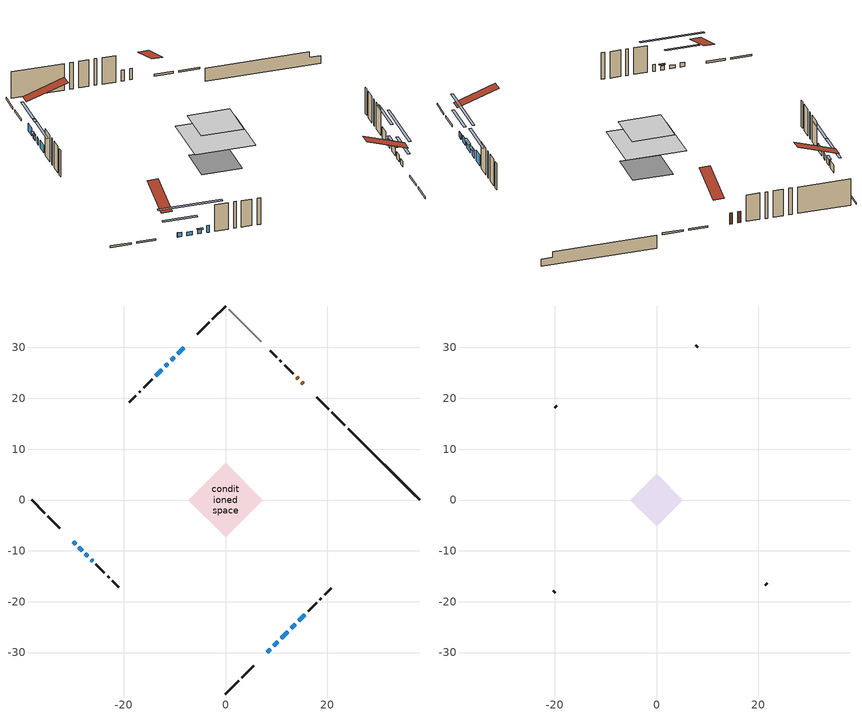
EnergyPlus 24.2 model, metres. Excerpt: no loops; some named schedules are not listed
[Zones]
conditioned space
 floor adiabatic (AdiabaticFloorConstruction): -7.31,0 0,7.31 7.31,0 0,-7.31 z2.74
 floor foundation (Slab1 construction): -4.91,0 0,4.91 4.91,0 0,-4.91 z-2.11
 wall outside (RimJoist1 construction): 0,-38.15 2.56,-35.59 / -38.15,0 -35.59,-2.56 / 0,38.15 -2.56,35.59 / 23.49,14.67 20.93,17.23 z0.3:0.6
 wall outside (RimJoist2 construction): 3.22,-34.94 5.53,-32.62 / -34.94,-3.22 -32.62,-5.53 / -3.22,34.94 -5.53,32.62 / 20.27,17.88 17.96,20.2 z0.3:0.6
 wall outside (AdiabaticWallConstruction 1): 15.32,22.84 15.01,23.15 / 14.35,23.8 13.96,24.19 z0.3:2.33
 wall outside (AdiabaticWallConstruction): -8.17,29.98 -9.43,28.73 / 10.98,-27.18 12.23,-25.92 / -12.5,25.65 -13.76,24.4 z0.3:1.7; 8.17,-29.98 8.8,-29.35 z0.3:1.29; -29.98,-8.17 -29.5,-8.66 z0.3:1.09; 9.46,-28.7 10.32,-27.83 / -11.37,26.78 -11.84,26.31 / -26.43,-11.72 -26.14,-12.01 z0.3:1.52; -28.84,-9.31 -28.19,-9.96 z0.3:0.91; -10.08,28.07 -10.71,27.44 z0.3:1.27; 12.89,-25.26 13.71,-24.44 z0.3:1.67; -27.54,-10.61 -27.09,-11.06 z0.3:1.06; 14.37,-23.78 15.59,-22.56 z0.3:2.31
 wall outside (Wall1 construction): 16.25,-21.9 17.91,-20.25 / -25.49,-12.67 -23.83,-14.32 / -14.41,23.74 -16.07,22.08 / 13.31,24.85 11.65,26.5 z0.3:5.18
 wall outside (Wall2 construction): 18.56,-19.59 18.85,-19.31 / -23.18,-14.98 -22.89,-15.26 / -16.73,21.43 -17.01,21.14 / 10.99,27.16 10.71,27.44 z0.3:5.18
 wall outside (Wall3 construction): 19.5,-18.65 20.75,-17.4 / -22.23,-15.92 -20.99,-17.17 / -17.67,20.49 -18.91,19.24 / 10.05,28.1 8.81,29.35 z0.3:5.18
 wall foundation (FoundationWall1 construction): 24.14,14.01,-2.11 24.14,14.01,0.3 36.75,1.4,0.3 36.75,1.4,-0.73 38.15,0,-0.73 38.15,0,-2.11
 wall adiabatic (Wall5 construction): 7.07,31.08 0.66,37.5 z0.3:5.18
 window (WindowConstruction): -8.17,29.98 -9.43,28.73 z0.3:1.7
 window (WindowConstruction 7): 8.17,-29.98 8.8,-29.35 z0.3:1.29
 window (WindowConstruction 8): -29.98,-8.17 -29.5,-8.65 z0.3:1.09
 window (WindowConstruction 11): 9.46,-28.7 10.32,-27.83 z0.3:1.52
 window (WindowConstruction 12): -28.84,-9.31 -28.19,-9.96 z0.3:0.91
 window (WindowConstruction 1): -10.08,28.07 -10.71,27.44 z0.3:1.27
 window (WindowConstruction 2): 10.98,-27.18 12.23,-25.92 z0.3:1.7
 window (WindowConstruction 3): 12.89,-25.26 13.71,-24.44 z0.3:1.67
 window (WindowConstruction 4): -27.54,-10.62 -27.09,-11.06 z0.3:1.06
 window (WindowConstruction 9): -11.37,26.78 -11.84,26.31 z0.3:1.52
 window (WindowConstruction 10): -26.43,-11.72 -26.14,-12.01 z0.3:1.52
 window (WindowConstruction 5): 14.37,-23.78 15.59,-22.56 z0.3:2.31
 window (WindowConstruction 6): -12.5,25.65 -13.76,24.4 z0.3:1.7
 door (Door): 15.32,22.84 15.01,23.15 z0.3:2.33
 door (Door 1): 14.35,23.8 13.96,24.19 z0.3:2.33
 ceiling adiabatic (AdiabaticFloorConstruction): 0,-7.31 7.31,0 0,7.31 -7.31,0 z2.74
attic - vented
 floor to conditioned space (Floor1 construction Reversed): -5.17,0 0,5.17 5.17,0 0,-5.17 z5.18
 wall outside (Wall4 construction): 21.41,-16.75 21.83,-16.32 / -20.33,-17.82 -19.91,-18.24 / -19.57,18.58 -19.99,18.16 / 8.15,30 7.73,30.43 z0.3:5.18
 roof outside (Roof1 construction): 7.51,-30.64,5.18 2.48,-25.6,7.55 1.15,-26.93,7.55 6.19,-31.97,5.18; -30.64,-7.51,5.18 -25.6,-2.48,7.55 -26.93,-1.15,7.55 -31.97,-6.19,5.18; -7.51,30.64,5.18 -2.48,25.6,7.55 -1.15,26.93,7.55 -6.19,31.97,5.18; 15.97,22.18,5.18 10.94,17.14,7.55 12.26,15.81,7.55 17.3,20.85,5.18
shading: -11.29,26.86 -6.3,31.85 -6.59,32.14 -11.58,27.15 z4.34; 10.67,-27.49 6.3,-31.85 6.59,-32.14 10.96,-27.78 z3.93; -27.63,-10.52 -31.85,-6.3 -32.14,-6.59 -27.92,-10.81 z3.73; 13.89,-24.26 5.89,-32.27 6.18,-32.56 14.18,-24.55 z6.57; -24.62,-13.53 -32.41,-5.74 -32.7,-6.03 -24.91,-13.82 z5.96; -10.86,27.3 -9.94,28.21 -10.23,28.5 -11.15,27.59 z1.47; 12.37,-25.78 10.83,-27.32 11.12,-27.61 12.67,-26.07 z1.9; 13.86,-24.3 12.75,-25.41 13.04,-25.7 14.15,-24.59 z1.87; -26.95,-11.21 -27.68,-10.47 -27.97,-10.76 -27.24,-11.5 z1.26; 17.46,-20.69 12.5,-25.65 12.8,-25.94 17.75,-20.98 z4.95; -15.62,22.53 -10.63,27.52 -10.92,27.81 -15.91,22.82 z4.34
[Building]
Building 1: Terrain=Suburbs
[Site:Location]
Quebec Intl AP_QC: Latitude {deg}=46.8; Longitude {deg}=-71.38; Time Zone {hr}=-5; Elevation {m}=74; Keep Site Location Information=Yes
[Site:GroundTemperature:Shallow]
0.0108218, -2.24938, -2.43038, -1.3578, 2.94801, 7.23376, 10.9493, 13.303, 13.5029, 11.5886, 7.96783, 3.81355
[Site:WaterMainsTemperature]
Calculation Method=Schedule; Temperature Schedule=mains temperature schedule
[Material] Roughness=Rough; Thermal Absorptance=0.9
Name | Thickness {m} | Conductivity {W/m-K} | Density {kg/m3} | Specific Heat {J/kg-K} | Solar Absorptance | Visible Absorptance
asphalt or fiberglass shingles | 0.00635 | 0.162714 | 1121.4 | 1465.45 | 0.4 | 0.4
ceiling loosefill ins | 0.169333 | 0.0480833 | 16.02 | 1046.75 | 0.7 | 0.7
ceiling stud and cavity | 0.1397 | 0.0842221 | 65.682 | 1177.47 | 0.7 | 0.7
concrete 4.0 in. | 0.1016 | 1.803125 | 2242.8 | 837.4 | 0.7 | 0.7
concrete 8.0 in. | 0.2032 | 1.803125 | 2242.8 | 837.4 | 0.7 | 0.7
door material | 0.04445 | 0.053851 | 512.64 | 1214.23 | 0.7 | 0.7
exterior vertical ins | 0.0324891 | 0.029427 | 32.04 | 1214.23 | 0.7 | 0.7
floor covering | 0.0127 | 0.0433444 | 54.468 | 1339.84 | 0.6 | 0.6
floor rigid ins; wall rigid ins 2 | 0.512978 | 0.029427 | 32.04 | 1214.23 | 0.7 | 0.7
floor stud and cavity | 0.1397 | 1.75129 | 37.0049 | 1207.88 | 0.7 | 0.7
furniture material conditioned space 1 | 0.1524 | 0.115458 | 640.8 | 1214.23 | 0.6 | 0.6
gypsum board | 0.0127 | 0.160291 | 801 | 837.4 | 0.6 | 0.6
gypsum board 1 | 0.0127 | 0.160291 | 801 | 837.4 | 0.7 | 0.7
osb sheathing 0.5 in. | 0.0127 | 0.115458 | 512.64 | 1214.23 | 0.7 | 0.7
osb sheathing 0.75 in. | 0.01905 | 0.115458 | 512.64 | 1214.23 | 0.7 | 0.7
osb sheathing 2.0 in. | 0.0508 | 0.115458 | 512.64 | 1214.23 | 0.7 | 0.7
rim joist rigid ins; wall rigid ins | 0.051816 | 0.029427 | 32.04 | 1214.23 | 0.7 | 0.7
rim joist stud and cavity | 0.0508 | 0.0406579 | 125.044 | 1163.47 | 0.6 | 0.6
rim joist stud and cavity 1 | 0.0508 | 0.0415359 | 125.044 | 1163.47 | 0.6 | 0.6
wall rigid ins 1 | 0.051816 | 0.029427 | 32.04 | 1214.23 | 0.4 | 0.4
wall stud and cavity | 0.1397 | 0.179501 | 139.0536 | 1170.24 | 0.7 | 0.7
wall stud and cavity 1 | 0.1397 | 0.201882 | 139.0536 | 1170.24 | 0.7 | 0.7
wall stud and cavity 2 | 0.1397 | 0.183656 | 139.0536 | 1170.24 | 0.7 | 0.7
wall stud and cavity 3 | 0.0889 | 6.1454 | 50.32683 | 1063.81 | 0.6 | 0.6
wall stud and cavity 4 | 0.1397 | 0.148423 | 139.0536 | 1170.24 | 0.7 | 0.7
wall stud and cavity 5 | 0.0889 | 0.380278 | 52.3479 | 1209.89 | 0.7 | 0.7
wall stud and cavity 6 | 0.0889 | 0.391764 | 83.0341 | 1211.67 | 0.7 | 0.7
wood siding | 0.0254 | 0.102417 | 544.68 | 1172.36 | 0.4 | 0.4
wood siding 1 | 0.00254 | 0.102417 | 544.68 | 1172.36 | 0.4 | 0.4
wood siding 2; wood siding 3; wood siding 4 | 0.0254 | 0.102417 | 544.68 | 1172.36 | 0.7 | 0.7
[WindowMaterial:SimpleGlazingSystem]
Name | U-Factor {W/m2-K} | Solar Heat Gain Coefficient
WindowMaterial | 2.91168 | 0.64
WindowMaterial 1 | 2.96562 | 0.56
WindowMaterial 10 | 3.0383 | 0.46
WindowMaterial 2 | 2.93155 | 0.61
WindowMaterial 3 | 3.00026 | 0.49
WindowMaterial 4 | 2.98038 | 0.59
WindowMaterial 5 | 2.963916 | 0.56
WindowMaterial 6 | 2.99401 | 0.51
WindowMaterial 7 | 2.98038 | 0.61
WindowMaterial 8 | 3.04398 | 0.45
WindowMaterial 9 | 2.98606 | 0.56
[Construction]
AdiabaticFloorConstruction: floor stud and cavity, floor rigid ins, osb sheathing 0.75 in., floor covering
AdiabaticWallConstruction: wood siding 3, wall rigid ins 2, wall stud and cavity 5, gypsum board
AdiabaticWallConstruction 1: wood siding 4, wall rigid ins 2, wall stud and cavity 5, gypsum board
Door; Door 1: door material
Floor1 construction Reversed: gypsum board, ceiling stud and cavity, ceiling loosefill ins
FoundationWall1 construction: concrete 8.0 in., gypsum board 1
furniture construction conditioned space 1: furniture material conditioned space 1
PartitionWallConstruction: gypsum board, wall stud and cavity 6, gypsum board
RimJoist1 construction: wood siding 2, rim joist rigid ins, osb sheathing 2.0 in., rim joist stud and cavity
RimJoist2 construction: wood siding 2, rim joist rigid ins, osb sheathing 2.0 in., rim joist stud and cavity 1
Roof1 construction: asphalt or fiberglass shingles
Slab1 construction: concrete 4.0 in.
Wall1 construction: wood siding, wall rigid ins, osb sheathing 0.5 in., wall stud and cavity, gypsum board
Wall2 construction: wood siding, wall rigid ins, osb sheathing 0.5 in., wall stud and cavity 1, gypsum board
Wall3 construction: wood siding, wall rigid ins, osb sheathing 0.5 in., wall stud and cavity 2, gypsum board
Wall4 construction: wood siding 1, wall stud and cavity 3
Wall5 construction: wall rigid ins 1, osb sheathing 0.5 in., wall stud and cavity 4, gypsum board
WindowConstruction; WindowConstruction 2; WindowConstruction 6: WindowMaterial
WindowConstruction 1: WindowMaterial 1
WindowConstruction 10: WindowMaterial 8
WindowConstruction 11: WindowMaterial 9
WindowConstruction 12: WindowMaterial 10
WindowConstruction 3: WindowMaterial 2
WindowConstruction 4: WindowMaterial 3
WindowConstruction 5: WindowMaterial 4
WindowConstruction 7: WindowMaterial 5
WindowConstruction 8: WindowMaterial 6
WindowConstruction 9: WindowMaterial 7
[Zone] Multiplier=1; Part of Total Floor Area=Yes
Name | Volume {m3}
attic - vented | 20.6301
conditioned space | 397.8
[Space]
Name | Zone | Volume {m3}
attic - vented 1 | attic - vented | 20.6301
conditioned space 1 | conditioned space | 397.8
[ZoneInfiltration:EffectiveLeakageArea]
infil attic - vented 1: Zone or Space=attic - vented 1; Schedule=Always On Discrete; Effective Air Leakage Area {cm2}=1975.75; Stack Coefficient=0.000504275; Wind Coefficient=1.51724e-05
[ZoneMixing]
whole house fan mix: Zone or Space=attic - vented; Schedule=Always On Continuous; Design Flow Rate Calculation Method=Flow/Zone; Design Flow Rate {m3/s}=0; Source Zone or Space=conditioned space
[SurfaceProperty:ExposedFoundationPerimeter]
Slab1: Exposed Perimeter Calculation Method=TotalExposedPerimeter; Total Exposed Perimeter {m}=19.812
[InternalMass] Zone or ZoneList=conditioned space; Space or SpaceList=conditioned space 1
Name | Construction | Surface Area {m2}
furniture mass conditioned space 1 | furniture construction conditioned space 1 | 62.1241
partition wall mass | PartitionWallConstruction | 155.31
[Lights]
interior lighting: Zone or ZoneList or Space or SpaceList=conditioned space 1; Schedule=interior lighting schedule; Design Level Calculation Method=LightingLevel; Lighting Level {W}=343.2; Return Air Fraction=0; Fraction Radiant=0.6; Fraction Visible=0.2; Fraction Replaceable=1
[People]
occupants: Zone or ZoneList or Space or SpaceList=conditioned space 1; Number of People Schedule=occupants schedule; Number of People Calculation Method=People; Number of People=3; Fraction Radiant=0.314171; Sensible Heat Fraction=0.56303; Activity Level Schedule=occupants activity schedule; Carbon Dioxide Generation Rate {m3/s-W}=0; Enable ASHRAE 55 Comfort Warnings=No; Mean Radiant Temperature Calculation Type=EnclosureAveraged
[ElectricEquipment] Zone or ZoneList or Space or SpaceList=conditioned space 1; Design Level Calculation Method=EquipmentLevel
Name | Schedule | Design Level {W} | Fraction Latent | Fraction Radiant | Fraction Lost
clothes dryer | clothes dryer schedule | 140.772 | 0.015 | 0.081 | 0.85
clothes washer | clothes washer schedule | 32.1985 | 0.03 | 0.162 | 0.7
cooking range | cooking range schedule | 208.969 | 0.08 | 0.432 | 0.2
dishwasher | dishwasher schedule | 66.8632 | 0.3 | 0.18 | 0.4
fridge | fridge schedule | 72.9452 | 0 | 0.6 | 0
mech vent bath fan 0 | mech vent bath fan 0 schedule | 50.2 | 0 | 0 | 1
mech vent house fan | mech vent house fan schedule | 19.9167 | 0 | 0 | 0.5
mech vent house fan cfis | mech vent house fan cfis schedule | 0 | 0 | 0 | 0
mech vent range fan 0 | mech vent range fan 0 schedule | 57 | 0 | 0 | 1
misc plug loads | misc plug loads schedule | 494.7 | 0.045 | 0.513 | 0.1
whole house fan | Always On Discrete | 0 | 0 | 0 | 1
[OtherEquipment] Zone or ZoneList or Space or SpaceList=conditioned space 1; Design Level Calculation Method=EquipmentLevel
Name | Fuel Type | Schedule | Design Level {W} | Fraction Latent | Fraction Radiant | Fraction Lost
clothes dryer 1 | Electricity | clothes dryer schedule | 0 | 0.015 | 0.081 | 0.85
cooking range 1 | Electricity | cooking range schedule | 0 | 0.08 | 0.432 | 0.2
general water use latent | None | general water use schedule | 59.3978 | 1 | 0 | 0
general water use sensible | None | general water use schedule | -58.539 | 0 | 0.6 | 0
mech vent house fan latent load | None | Always On Discrete | 0 | 1 | 0 | 0
mech vent house fan sensible load | None | Always On Discrete | 0 | 0 | 0 | 0
water heater energy adjustment1 | Electricity | Always On Discrete | 0.01 | 0 | 0 | 1
[ZoneInfiltration:DesignFlowRate] Zone or ZoneList or Space or SpaceList=conditioned space 1; Schedule=Always On Discrete; Design Flow Rate Calculation Method=Flow/Zone; Design Flow Rate {m3/s}=0
infil flow; natural vent flow; whole house fan flow
[Foundation:Kiva]
Foundation Kiva 1: Initial Indoor Air Temperature {C}=18; Wall Height Above Grade {m}=0.299984; Wall Depth Below Slab {m}=0.2032; Custom Block Material Name 1=exterior vertical ins; Custom Block Depth 1 {m}=2.40999; Custom Block X Position 1 {m}=0.2159; Custom Block Z Position 1 {m}=0
[Foundation:Kiva:Settings]
Soil Conductivity {W/m-K}=0.849921; Soil Density {kg/m3}=1842.3; Soil Specific Heat {J/kg-K}=418.7; Ground Solar Absorptivity=0.9; Ground Thermal Absorptivity=0.9; Ground Surface Roughness {m}=0.03; Far-Field Width {m}=40; Deep-Ground Boundary Condition=ZeroFlux; Deep-Ground Depth {m}=40; Minimum Cell Dimension {m}=0.2; Maximum Cell Growth Coefficient=3; Simulation Timestep=Timestep
[Exterior:Lights]
exterior lighting: Schedule=exterior lighting schedule; Design Level {W}=75.6
[Schedule:Constant]
Name | Hourly Value
Always On Continuous; mech vent house fan schedule; mech vent house fan cfis schedule; Always On Discrete | 1
occupants activity schedule | 117.228
fridge schedule | 0
[Schedule:Week:Daily]
interior lighting schedule Week Rule - Jan1-Jan27: interior lighting schedule day, interior lighting schedule day, interior lighting schedule day, interior lighting schedule day, interior lighting schedule day, interior lighting schedule day, interior lighting schedule day, interior lighting schedule default day, interior lighting schedule default day, interior lighting schedule default day, interior lighting schedule default day, interior lighting schedule default day
interior lighting schedule Week Rule - Jan28-Feb3: interior lighting schedule day, interior lighting schedule day, interior lighting schedule day, interior lighting schedule day, interior lighting schedule day 1, interior lighting schedule day 1, interior lighting schedule day 1, interior lighting schedule default day, interior lighting schedule default day, interior lighting schedule default day, interior lighting schedule default day, interior lighting schedule default day
interior lighting schedule Week Rule - Feb4-Feb24: interior lighting schedule day 1, interior lighting schedule day 1, interior lighting schedule day 1, interior lighting schedule day 1, interior lighting schedule day 1, interior lighting schedule day 1, interior lighting schedule day 1, interior lighting schedule default day, interior lighting schedule default day, interior lighting schedule default day, interior lighting schedule default day, interior lighting schedule default day
interior lighting schedule Week Rule - Feb25-Mar3: interior lighting schedule day 1, interior lighting schedule day 1, interior lighting schedule day 1, interior lighting schedule day 1, interior lighting schedule day 2, interior lighting schedule day 2, interior lighting schedule day 2, interior lighting schedule default day, interior lighting schedule default day, interior lighting schedule default day, interior lighting schedule default day, interior lighting schedule default day
interior lighting schedule Week Rule - Mar4-Mar31: interior lighting schedule day 2, interior lighting schedule day 2, interior lighting schedule day 2, interior lighting schedule day 2, interior lighting schedule day 2, interior lighting schedule day 2, interior lighting schedule day 2, interior lighting schedule default day, interior lighting schedule default day, interior lighting schedule default day, interior lighting schedule default day, interior lighting schedule default day
interior lighting schedule Week Rule - Apr1-Apr28: interior lighting schedule day 3, interior lighting schedule day 3, interior lighting schedule day 3, interior lighting schedule day 3, interior lighting schedule day 3, interior lighting schedule day 3, interior lighting schedule day 3, interior lighting schedule default day, interior lighting schedule default day, interior lighting schedule default day, interior lighting schedule default day, interior lighting schedule default day
interior lighting schedule Week Rule - Apr29-May5: interior lighting schedule day 3, interior lighting schedule day 3, interior lighting schedule day 4, interior lighting schedule day 4, interior lighting schedule day 4, interior lighting schedule day 4, interior lighting schedule day 4, interior lighting schedule default day, interior lighting schedule default day, interior lighting schedule default day, interior lighting schedule default day, interior lighting schedule default day
interior lighting schedule Week Rule - May6-May26: interior lighting schedule day 4, interior lighting schedule day 4, interior lighting schedule day 4, interior lighting schedule day 4, interior lighting schedule day 4, interior lighting schedule day 4, interior lighting schedule day 4, interior lighting schedule default day, interior lighting schedule default day, interior lighting schedule default day, interior lighting schedule default day, interior lighting schedule default day
interior lighting schedule Week Rule - May27-Jun2: interior lighting schedule day 4, interior lighting schedule day 4, interior lighting schedule day 4, interior lighting schedule day 4, interior lighting schedule day 4, interior lighting schedule day 5, interior lighting schedule day 5, interior lighting schedule default day, interior lighting schedule default day, interior lighting schedule default day, interior lighting schedule default day, interior lighting schedule default day
interior lighting schedule Week Rule - Jun3-Jun30: interior lighting schedule day 5, interior lighting schedule day 5, interior lighting schedule day 5, interior lighting schedule day 5, interior lighting schedule day 5, interior lighting schedule day 5, interior lighting schedule day 5, interior lighting schedule default day, interior lighting schedule default day, interior lighting schedule default day, interior lighting schedule default day, interior lighting schedule default day
interior lighting schedule Week Rule - Jul1-Jul28: interior lighting schedule day 6, interior lighting schedule day 6, interior lighting schedule day 6, interior lighting schedule day 6, interior lighting schedule day 6, interior lighting schedule day 6, interior lighting schedule day 6, interior lighting schedule default day, interior lighting schedule default day, interior lighting schedule default day, interior lighting schedule default day, interior lighting schedule default day
interior lighting schedule Week Rule - Jul29-Aug4: interior lighting schedule day 6, interior lighting schedule day 6, interior lighting schedule day 6, interior lighting schedule day 7, interior lighting schedule day 7, interior lighting schedule day 7, interior lighting schedule day 7, interior lighting schedule default day, interior lighting schedule default day, interior lighting schedule default day, interior lighting schedule default day, interior lighting schedule default day
interior lighting schedule Week Rule - Aug5-Aug25: interior lighting schedule day 7, interior lighting schedule day 7, interior lighting schedule day 7, interior lighting schedule day 7, interior lighting schedule day 7, interior lighting schedule day 7, interior lighting schedule day 7, interior lighting schedule default day, interior lighting schedule default day, interior lighting schedule default day, interior lighting schedule default day, interior lighting schedule default day
interior lighting schedule Week Rule - Aug26-Sep1: interior lighting schedule day 7, interior lighting schedule day 7, interior lighting schedule day 7, interior lighting schedule day 7, interior lighting schedule day 7, interior lighting schedule day 7, interior lighting schedule day 8, interior lighting schedule default day, interior lighting schedule default day, interior lighting schedule default day, interior lighting schedule default day, interior lighting schedule default day
interior lighting schedule Week Rule - Sep2-Sep29: interior lighting schedule day 8, interior lighting schedule day 8, interior lighting schedule day 8, interior lighting schedule day 8, interior lighting schedule day 8, interior lighting schedule day 8, interior lighting schedule day 8, interior lighting schedule default day, interior lighting schedule default day, interior lighting schedule default day, interior lighting schedule default day, interior lighting schedule default day
interior lighting schedule Week Rule - Sep30-Oct6: interior lighting schedule day 8, interior lighting schedule day 9, interior lighting schedule day 9, interior lighting schedule day 9, interior lighting schedule day 9, interior lighting schedule day 9, interior lighting schedule day 9, interior lighting schedule default day, interior lighting schedule default day, interior lighting schedule default day, interior lighting schedule default day, interior lighting schedule default day
interior lighting schedule Week Rule - Oct7-Oct27: interior lighting schedule day 9, interior lighting schedule day 9, interior lighting schedule day 9, interior lighting schedule day 9, interior lighting schedule day 9, interior lighting schedule day 9, interior lighting schedule day 9, interior lighting schedule default day, interior lighting schedule default day, interior lighting schedule default day, interior lighting schedule default day, interior lighting schedule default day
interior lighting schedule Week Rule - Oct28-Nov3: interior lighting schedule day 9, interior lighting schedule day 9, interior lighting schedule day 9, interior lighting schedule day 9, interior lighting schedule day 10, interior lighting schedule day 10, interior lighting schedule day 10, interior lighting schedule default day, interior lighting schedule default day, interior lighting schedule default day, interior lighting schedule default day, interior lighting schedule default day
interior lighting schedule Week Rule - Nov4-Nov24: interior lighting schedule day 10, interior lighting schedule day 10, interior lighting schedule day 10, interior lighting schedule day 10, interior lighting schedule day 10, interior lighting schedule day 10, interior lighting schedule day 10, interior lighting schedule default day, interior lighting schedule default day, interior lighting schedule default day, interior lighting schedule default day, interior lighting schedule default day
interior lighting schedule Week Rule - Nov25-Dec1: interior lighting schedule day 10, interior lighting schedule day 10, interior lighting schedule day 10, interior lighting schedule day 10, interior lighting schedule day 10, interior lighting schedule day 10, interior lighting schedule day 11, interior lighting schedule default day, interior lighting schedule default day, interior lighting schedule default day, interior lighting schedule default day, interior lighting schedule default day
interior lighting schedule Week Rule - Dec2-Dec31: interior lighting schedule day 11, interior lighting schedule day 11, interior lighting schedule day 11, interior lighting schedule day 11, interior lighting schedule day 11, interior lighting schedule day 11, interior lighting schedule day 11, interior lighting schedule default day, interior lighting schedule default day, interior lighting schedule default day, interior lighting schedule default day, interior lighting schedule default day
occupants schedule Week Rule - Jan1-Dec31: occupants schedule day, occupants schedule day, occupants schedule day, occupants schedule day, occupants schedule day, occupants schedule day, occupants schedule day, occupants schedule default day, occupants schedule default day, occupants schedule default day, occupants schedule default day, occupants schedule default day
clothes dryer schedule Week Rule - Jan1-Dec31: clothes dryer schedule day, clothes dryer schedule day, clothes dryer schedule day, clothes dryer schedule day, clothes dryer schedule day, clothes dryer schedule day, clothes dryer schedule day, clothes dryer schedule default day, clothes dryer schedule default day, clothes dryer schedule default day, clothes dryer schedule default day, clothes dryer schedule default day
clothes washer schedule Week Rule - Jan1-Dec31: clothes washer schedule day, clothes washer schedule day, clothes washer schedule day, clothes washer schedule day, clothes washer schedule day, clothes washer schedule day, clothes washer schedule day, clothes washer schedule default day, clothes washer schedule default day, clothes washer schedule default day, clothes washer schedule default day, clothes washer schedule default day
cooking range schedule Week Rule - Jan1-Dec31: cooking range schedule day, cooking range schedule day, cooking range schedule day, cooking range schedule day, cooking range schedule day, cooking range schedule day, cooking range schedule day, cooking range schedule default day, cooking range schedule default day, cooking range schedule default day, cooking range schedule default day, cooking range schedule default day
dishwasher schedule Week Rule - Jan1-Dec31: dishwasher schedule day, dishwasher schedule day, dishwasher schedule day, dishwasher schedule day, dishwasher schedule day, dishwasher schedule day, dishwasher schedule day, dishwasher schedule default day, dishwasher schedule default day, dishwasher schedule default day, dishwasher schedule default day, dishwasher schedule default day
mech vent bath fan 0 schedule Week Rule - Jan1-Dec31: mech vent bath fan 0 schedule day, mech vent bath fan 0 schedule day, mech vent bath fan 0 schedule day, mech vent bath fan 0 schedule day, mech vent bath fan 0 schedule day, mech vent bath fan 0 schedule day, mech vent bath fan 0 schedule day, mech vent bath fan 0 schedule default day, mech vent bath fan 0 schedule default day, mech vent bath fan 0 schedule default day, mech vent bath fan 0 schedule default day, mech vent bath fan 0 schedule default day
mech vent range fan 0 schedule Week Rule - Jan1-Dec31: mech vent range fan 0 schedule day, mech vent range fan 0 schedule day, mech vent range fan 0 schedule day, mech vent range fan 0 schedule day, mech vent range fan 0 schedule day, mech vent range fan 0 schedule day, mech vent range fan 0 schedule day, mech vent range fan 0 schedule default day, mech vent range fan 0 schedule default day, mech vent range fan 0 schedule default day, mech vent range fan 0 schedule default day, mech vent range fan 0 schedule default day
misc plug loads schedule Week Rule - Jan1-Dec31: misc plug loads schedule day, misc plug loads schedule day, misc plug loads schedule day, misc plug loads schedule day, misc plug loads schedule day, misc plug loads schedule day, misc plug loads schedule day, misc plug loads schedule default day, misc plug loads schedule default day, misc plug loads schedule default day, misc plug loads schedule default day, misc plug loads schedule default day
general water use schedule Week Rule - Jan1-Dec31: general water use schedule day, general water use schedule day, general water use schedule day, general water use schedule day, general water use schedule day, general water use schedule day, general water use schedule day, general water use schedule default day, general water use schedule default day, general water use schedule default day, general water use schedule default day, general water use schedule default day
exterior lighting schedule Week Rule - Jan1-Jan27: exterior lighting schedule day, exterior lighting schedule day, exterior lighting schedule day, exterior lighting schedule day, exterior lighting schedule day, exterior lighting schedule day, exterior lighting schedule day, exterior lighting schedule default day, exterior lighting schedule default day, exterior lighting schedule default day, exterior lighting schedule default day, exterior lighting schedule default day
exterior lighting schedule Week Rule - Jan28-Feb3: exterior lighting schedule day, exterior lighting schedule day, exterior lighting schedule day, exterior lighting schedule day, exterior lighting schedule day 1, exterior lighting schedule day 1, exterior lighting schedule day 1, exterior lighting schedule default day, exterior lighting schedule default day, exterior lighting schedule default day, exterior lighting schedule default day, exterior lighting schedule default day
exterior lighting schedule Week Rule - Feb4-Feb24: exterior lighting schedule day 1, exterior lighting schedule day 1, exterior lighting schedule day 1, exterior lighting schedule day 1, exterior lighting schedule day 1, exterior lighting schedule day 1, exterior lighting schedule day 1, exterior lighting schedule default day, exterior lighting schedule default day, exterior lighting schedule default day, exterior lighting schedule default day, exterior lighting schedule default day
exterior lighting schedule Week Rule - Feb25-Mar3: exterior lighting schedule day 1, exterior lighting schedule day 1, exterior lighting schedule day 1, exterior lighting schedule day 1, exterior lighting schedule day 2, exterior lighting schedule day 2, exterior lighting schedule day 2, exterior lighting schedule default day, exterior lighting schedule default day, exterior lighting schedule default day, exterior lighting schedule default day, exterior lighting schedule default day
exterior lighting schedule Week Rule - Mar4-Mar31: exterior lighting schedule day 2, exterior lighting schedule day 2, exterior lighting schedule day 2, exterior lighting schedule day 2, exterior lighting schedule day 2, exterior lighting schedule day 2, exterior lighting schedule day 2, exterior lighting schedule default day, exterior lighting schedule default day, exterior lighting schedule default day, exterior lighting schedule default day, exterior lighting schedule default day
exterior lighting schedule Week Rule - Apr1-Apr28: exterior lighting schedule day 3, exterior lighting schedule day 3, exterior lighting schedule day 3, exterior lighting schedule day 3, exterior lighting schedule day 3, exterior lighting schedule day 3, exterior lighting schedule day 3, exterior lighting schedule default day, exterior lighting schedule default day, exterior lighting schedule default day, exterior lighting schedule default day, exterior lighting schedule default day
exterior lighting schedule Week Rule - Apr29-May5: exterior lighting schedule day 3, exterior lighting schedule day 3, exterior lighting schedule day 4, exterior lighting schedule day 4, exterior lighting schedule day 4, exterior lighting schedule day 4, exterior lighting schedule day 4, exterior lighting schedule default day, exterior lighting schedule default day, exterior lighting schedule default day, exterior lighting schedule default day, exterior lighting schedule default day
exterior lighting schedule Week Rule - May6-May26: exterior lighting schedule day 4, exterior lighting schedule day 4, exterior lighting schedule day 4, exterior lighting schedule day 4, exterior lighting schedule day 4, exterior lighting schedule day 4, exterior lighting schedule day 4, exterior lighting schedule default day, exterior lighting schedule default day, exterior lighting schedule default day, exterior lighting schedule default day, exterior lighting schedule default day
exterior lighting schedule Week Rule - May27-Jun2: exterior lighting schedule day 4, exterior lighting schedule day 4, exterior lighting schedule day 4, exterior lighting schedule day 4, exterior lighting schedule day 4, exterior lighting schedule day 5, exterior lighting schedule day 5, exterior lighting schedule default day, exterior lighting schedule default day, exterior lighting schedule default day, exterior lighting schedule default day, exterior lighting schedule default day
exterior lighting schedule Week Rule - Jun3-Jun30: exterior lighting schedule day 5, exterior lighting schedule day 5, exterior lighting schedule day 5, exterior lighting schedule day 5, exterior lighting schedule day 5, exterior lighting schedule day 5, exterior lighting schedule day 5, exterior lighting schedule default day, exterior lighting schedule default day, exterior lighting schedule default day, exterior lighting schedule default day, exterior lighting schedule default day
exterior lighting schedule Week Rule - Jul1-Jul28: exterior lighting schedule day 6, exterior lighting schedule day 6, exterior lighting schedule day 6, exterior lighting schedule day 6, exterior lighting schedule day 6, exterior lighting schedule day 6, exterior lighting schedule day 6, exterior lighting schedule default day, exterior lighting schedule default day, exterior lighting schedule default day, exterior lighting schedule default day, exterior lighting schedule default day
exterior lighting schedule Week Rule - Jul29-Aug4: exterior lighting schedule day 6, exterior lighting schedule day 6, exterior lighting schedule day 6, exterior lighting schedule day 7, exterior lighting schedule day 7, exterior lighting schedule day 7, exterior lighting schedule day 7, exterior lighting schedule default day, exterior lighting schedule default day, exterior lighting schedule default day, exterior lighting schedule default day, exterior lighting schedule default day
exterior lighting schedule Week Rule - Aug5-Aug25: exterior lighting schedule day 7, exterior lighting schedule day 7, exterior lighting schedule day 7, exterior lighting schedule day 7, exterior lighting schedule day 7, exterior lighting schedule day 7, exterior lighting schedule day 7, exterior lighting schedule default day, exterior lighting schedule default day, exterior lighting schedule default day, exterior lighting schedule default day, exterior lighting schedule default day
[Schedule:Year]
interior lighting schedule: interior lighting schedule Week Rule - Jan1-Jan27, 1, 1, 1, 27, interior lighting schedule Week Rule - Jan28-Feb3, 1, 28, 2, 3, interior lighting schedule Week Rule - Feb4-Feb24, 2, 4, 2, 24, interior lighting schedule Week Rule - Feb25-Mar3, 2, 25, 3, 3, interior lighting schedule Week Rule - Mar4-Mar31, 3, 4, 3, 31, interior lighting schedule Week Rule - Apr1-Apr28, 4, 1, 4, 28, interior lighting schedule Week Rule - Apr29-May5, 4, 29, 5, 5, interior lighting schedule Week Rule - May6-May26, 5, 6, 5, 26, interior lighting schedule Week Rule - May27-Jun2, 5, 27, 6, 2, interior lighting schedule Week Rule - Jun3-Jun30, 6, 3, 6, 30, interior lighting schedule Week Rule - Jul1-Jul28, 7, 1, 7, 28, interior lighting schedule Week Rule - Jul29-Aug4, 7, 29, 8, 4, interior lighting schedule Week Rule - Aug5-Aug25, 8, 5, 8, 25, interior lighting schedule Week Rule - Aug26-Sep1, 8, 26, 9, 1, interior lighting schedule Week Rule - Sep2-Sep29, 9, 2, 9, 29, interior lighting schedule Week Rule - Sep30-Oct6, 9, 30, 10, 6, interior lighting schedule Week Rule - Oct7-Oct27, 10, 7, 10, 27, interior lighting schedule Week Rule - Oct28-Nov3, 10, 28, 11, 3, interior lighting schedule Week Rule - Nov4-Nov24, 11, 4, 11, 24, interior lighting schedule Week Rule - Nov25-Dec1, 11, 25, 12, 1, interior lighting schedule Week Rule - Dec2-Dec31, 12, 2, 12, 31
occupants schedule: occupants schedule Week Rule - Jan1-Dec31, 1, 1, 12, 31
clothes dryer schedule: clothes dryer schedule Week Rule - Jan1-Dec31, 1, 1, 12, 31
clothes washer schedule: clothes washer schedule Week Rule - Jan1-Dec31, 1, 1, 12, 31
cooking range schedule: cooking range schedule Week Rule - Jan1-Dec31, 1, 1, 12, 31
dishwasher schedule: dishwasher schedule Week Rule - Jan1-Dec31, 1, 1, 12, 31
mech vent bath fan 0 schedule: mech vent bath fan 0 schedule Week Rule - Jan1-Dec31, 1, 1, 12, 31
mech vent range fan 0 schedule: mech vent range fan 0 schedule Week Rule - Jan1-Dec31, 1, 1, 12, 31
misc plug loads schedule: misc plug loads schedule Week Rule - Jan1-Dec31, 1, 1, 12, 31
general water use schedule: general water use schedule Week Rule - Jan1-Dec31, 1, 1, 12, 31
exterior lighting schedule: exterior lighting schedule Week Rule - Jan1-Jan27, 1, 1, 1, 27, exterior lighting schedule Week Rule - Jan28-Feb3, 1, 28, 2, 3, exterior lighting schedule Week Rule - Feb4-Feb24, 2, 4, 2, 24, exterior lighting schedule Week Rule - Feb25-Mar3, 2, 25, 3, 3, exterior lighting schedule Week Rule - Mar4-Mar31, 3, 4, 3, 31, exterior lighting schedule Week Rule - Apr1-Apr28, 4, 1, 4, 28, exterior lighting schedule Week Rule - Apr29-May5, 4, 29, 5, 5, exterior lighting schedule Week Rule - May6-May26, 5, 6, 5, 26, exterior lighting schedule Week Rule - May27-Jun2, 5, 27, 6, 2, exterior lighting schedule Week Rule - Jun3-Jun30, 6, 3, 6, 30, exterior lighting schedule Week Rule - Jul1-Jul28, 7, 1, 7, 28, exterior lighting schedule Week Rule - Jul29-Aug4, 7, 29, 8, 4, exterior lighting schedule Week Rule - Aug5-Aug25, 8, 5, 8, 25, exterior lighting schedule Week Rule - Aug26-Sep1, 8, 26, 9, 1, exterior lighting schedule Week Rule - Sep2-Sep29, 9, 2, 9, 29, exterior lighting schedule Week Rule - Sep30-Oct6, 9, 30, 10, 6, exterior lighting schedule Week Rule - Oct7-Oct27, 10, 7, 10, 27, exterior lighting schedule Week Rule - Oct28-Nov3, 10, 28, 11, 3, exterior lighting schedule Week Rule - Nov4-Nov24, 11, 4, 11, 24, exterior lighting schedule Week Rule - Nov25-Dec1, 11, 25, 12, 1, exterior lighting schedule Week Rule - Dec2-Dec31, 12, 2, 12, 31
[Schedule:Compact]
mains temperature schedule: Through: 01/01, For: AllDays, Until: 24:00, 5.175, Through: 01/02, For: AllDays, Until: 24:00, 5.10167, Through: 01/03, For: AllDays, Until: 24:00, 5.02889, Through: 01/04, For: AllDays, Until: 24:00, 4.95778, Through: 01/05, For: AllDays, Until: 24:00, 4.88778, Through: 01/06, For: AllDays, Until: 24:00, 4.81833, Through: 01/07, For: AllDays, Until: 24:00, 4.75056, Through: 01/08, For: AllDays, Until: 24:00, 4.68389, Through: 01/09, For: AllDays, Until: 24:00, 4.61833, Through: 01/10, For: AllDays, Until: 24:00, 4.55389, Through: 01/11, For: AllDays, Until: 24:00, 4.49056, Through: 01/12, For: AllDays, Until: 24:00, 4.42889, Through: 01/13, For: AllDays, Until: 24:00, 4.36778, Through: 01/14, For: AllDays, Until: 24:00, 4.30889, Through: 01/15, For: AllDays, Until: 24:00, 4.25056, Through: 01/16, For: AllDays, Until: 24:00, 4.19389, Through: 01/17, For: AllDays, Until: 24:00, 4.13833, Through: 01/18, For: AllDays, Until: 24:00, 4.08444, Through: 01/19, For: AllDays, Until: 24:00, 4.03167, Through: 01/20, For: AllDays, Until: 24:00, 3.98056, Through: 01/21, For: AllDays, Until: 24:00, 3.93056, Through: 01/22, For: AllDays, Until: 24:00, 3.88222, Through: 01/23, For: AllDays, Until: 24:00, 3.835, Through: 01/24, For: AllDays, Until: 24:00, 3.78944, Through: 01/25, For: AllDays, Until: 24:00, 3.74556, Through: 01/26, For: AllDays, Until: 24:00, 3.70278, Through: 01/27, For: AllDays, Until: 24:00, 3.66167, Through: 01/28, For: AllDays, Until: 24:00, 3.62167, Through: 01/29, For: AllDays, Until: 24:00, 3.58389, Through: 01/30, For: AllDays, Until: 24:00, 3.54722, Through: 01/31, For: AllDays, Until: 24:00, 3.51167, Through: 02/01, For: AllDays, Until: 24:00, 3.47833, Through: 02/02, For: AllDays, Until: 24:00, 3.44611, Through: 02/03, For: AllDays, Until: 24:00, 3.41556, Through: 02/04, For: AllDays, Until: 24:00, 3.38667, Through: 02/05, For: AllDays, Until: 24:00, 3.35944, Through: 02/06, For: AllDays, Until: 24:00, 3.33389, Through: 02/07, For: AllDays, Until: 24:00, 3.30944, Through: 02/08, For: AllDays, Until: 24:00, 3.28667, Through: 02/09, For: AllDays, Until: 24:00, 3.26611, Through: 02/10, For: AllDays, Until: 24:00, 3.24667, Through: 02/11, For: AllDays, Until: 24:00, 3.22889, Through: 02/12, For: AllDays, Until: 24:00, 3.21278, Through: 02/13, For: AllDays, Until: 24:00, 3.19833, Through: 02/14, For: AllDays, Until: 24:00, 3.18556, Through: 02/15, For: AllDays, Until: 24:00, 3.17389, Through: 02/16, For: AllDays, Until: 24:00, 3.16444, Through: 02/17, For: AllDays, Until: 24:00, 3.15667, Through: 02/18, For: AllDays, Until: 24:00, 3.15056, Through: 02/19, For: AllDays, Until: 24:00, 3.14556, Through: 02/20, For: AllDays, Until: 24:00, 3.14278, Through: 02/21, For: AllDays, Until: 24:00, 3.14111, Through: 02/22, For: AllDays, Until: 24:00, 3.14167, Through: 02/23, For: AllDays, Until: 24:00, 3.14333, Through: 02/24, For: AllDays, Until: 24:00, 3.14722, Through: 02/25, For: AllDays, Until: 24:00, 3.15222, Through: 02/26, For: AllDays, Until: 24:00, 3.15944, Through: 02/27, For: AllDays, Until: 24:00, 3.16778, Through: 02/28, For: AllDays, Until: 24:00, 3.17778, Through: 03/01, For: AllDays, Until: 24:00, 3.18944, Through: 03/02, For: AllDays, Until: 24:00, 3.20333, Through: 03/03, For: AllDays, Until: 24:00, 3.21833, Through: 03/04, For: AllDays, Until: 24:00, 3.235, Through: 03/05, For: AllDays, Until: 24:00, 3.25333, Through: 03/06, For: AllDays, Until: 24:00, 3.27333, Through: 03/07, For: AllDays, Until: 24:00, 3.29444, Through: 03/08, For: AllDays, Until: 24:00, 3.31778, Through: 03/09, For: AllDays, Until: 24:00, 3.34222, Through: 03/10, For: AllDays, Until: 24:00, 3.36889, Through: 03/11, For: AllDays, Until: 24:00, 3.39667, Through: 03/12, For: AllDays, Until: 24:00, 3.42611, Through: 03/13, For: AllDays, Until: 24:00, 3.45722, Through: 03/14, For: AllDays, Until: 24:00, 3.49, Through: 03/15, For: AllDays, Until: 24:00, 3.52389, Through: 03/16, For: AllDays, Until: 24:00, 3.55944, Through: 03/17, For: AllDays, Until: 24:00, 3.59667, Through: 03/18, For: AllDays, Until: 24:00, 3.63556, Through: 03/19, For: AllDays, Until: 24:00, 3.67556, Through: 03/20, For: AllDays, Until: 24:00, 3.71722, Through: 03/21, For: AllDays, Until: 24:00, 3.76056, Through: 03/22, For: AllDays, Until: 24:00, 3.80556, Through: 03/23, For: AllDays, Until: 24:00, 3.85111, Through: 03/24, For: AllDays, Until: 24:00, 3.89889, Through: 03/25, For: AllDays, Until: 24:00, 3.94778, Through: 03/26, For: AllDays, Until: 24:00, 3.99833, Through: 03/27, For: AllDays, Until: 24:00, 4.05, Through: 03/28, For: AllDays, Until: 24:00, 4.10333, Through: 03/29, For: AllDays, Until: 24:00, 4.15778, Through: 03/30, For: AllDays, Until: 24:00, 4.21333, Through: 03/31, For: AllDays, Until: 24:00, 4.27056, Through: 04/01, For: AllDays, Until: 24:00, 4.32944, Through: 04/02, For: AllDays, Until: 24:00, 4.38889, Through: 04/03, For: AllDays, Until: 24:00, 4.45, Through: 04/04, For: AllDays, Until: 24:00, 4.51222, Through: 04/05, For: AllDays, Until: 24:00, 4.57611, Through: 04/06, For: AllDays, Until: 24:00, 4.64056, Through: 04/07, For: AllDays, Until: 24:00, 4.70667, Through: 04/08, For: AllDays, Until: 24:00, 4.77389, Through: 04/09, For: AllDays, Until: 24:00, 4.84222, Through: 04/10, For: AllDays, Until: 24:00, 4.91167, Through: 04/11, For: AllDays, Until: 24:00, 4.98278, Through: 04/12, For: AllDays, Until: 24:00, 5.05444, Through: 04/13, For: AllDays, Until: 24:00, 5.12722, Through: 04/14, For: AllDays, Until: 24:00, 5.20111, Through: 04/15, For: AllDays, Until: 24:00, 5.27611, Through: 04/16, For: AllDays, Until: 24:00, 5.35167, Through: 04/17, For: AllDays, Until: 24:00, 5.42889, Through: 04/18, For: AllDays, Until: 24:00, 5.50667, Through: 04/19, For: AllDays, Until: 24:00, 5.58556, Through: 04/20, For: AllDays, Until: 24:00, 5.665, Through: 04/21, For: AllDays, Until: 24:00, 5.74611, Through: 04/22, For: AllDays, Until: 24:00, 5.82722, Through: 04/23, For: AllDays, Until: 24:00, 5.91, Through: 04/24, For: AllDays, Until: 24:00, 5.99278, Through: 04/25, For: AllDays, Until: 24:00, 6.07722, Through: 04/26, For: AllDays, Until: 24:00, 6.16167, Through: 04/27, For: AllDays, Until: 24:00, 6.24722, Through: 04/28, For: AllDays, Until: 24:00, 6.33389, Through: 04/29, For: AllDays, Until: 24:00, 6.42056, Through: 04/30, For: AllDays, Until: 24:00, 6.50833, Through: 05/01, For: AllDays, Until: 24:00, 6.59667, Through: 05/02, For: AllDays, Until: 24:00, 6.68556, Through: 05/03, For: AllDays, Until: 24:00, 6.775, Through: 05/04, For: AllDays, Until: 24:00, 6.86556, Through: 05/05, For: AllDays, Until: 24:00, 6.95611, Through: 05/06, For: AllDays, Until: 24:00, 7.04722, Through: 05/07, For: AllDays, Until: 24:00, 7.13889, Through: 05/08, For: AllDays, Until: 24:00, 7.23111, Through: 05/09, For: AllDays, Until: 24:00, 7.32333, Through: 05/10, For: AllDays, Until: 24:00, 7.41667, Through: 05/11, For: AllDays, Until: 24:00, 7.51, Through: 05/12, For: AllDays, Until: 24:00, 7.60389, Through: 05/13, For: AllDays, Until: 24:00, 7.69778, Through: 05/14, For: AllDays, Until: 24:00, 7.79222, Through: 05/15, For: AllDays, Until: 24:00, 7.88667, Through: 05/16, For: AllDays, Until: 24:00, 7.98167, Through: 05/17, For: AllDays, Until: 24:00, 8.07667, Through: 05/18, For: AllDays, Until: 24:00, 8.17167, Through: 05/19, For: AllDays, Until: 24:00, 8.26722, Through: 05/20, For: AllDays, Until: 24:00, 8.36278, Through: 05/21, For: AllDays, Until: 24:00, 8.45833, Through: 05/22, For: AllDays, Until: 24:00, 8.55444, Through: 05/23, For: AllDays, Until: 24:00, 8.65, Through: 05/24, For: AllDays, Until: 24:00, 8.74611, Through: 05/25, For: AllDays, Until: 24:00, 8.84167, Through: 05/26, For: AllDays, Until: 24:00, 8.93722, Through: 05/27, For: AllDays, Until: 24:00, 9.03333, Through: 05/28, For: AllDays, Until: 24:00, 9.12889, Through: 05/29, For: AllDays, Until: 24:00, 9.22389, Through: 05/30, For: AllDays, Until: 24:00, 9.31944, Through: 05/31, For: AllDays, Until: 24:00, 9.41444, Through: 06/01, For: AllDays, Until: 24:00, 9.50944, Through: 06/02, For: AllDays, Until: 24:00, 9.60389, Through: 06/03, For: AllDays, Until: 24:00, 9.69833, Through: 06/04, For: AllDays, Until: 24:00, 9.79278, Through: 06/05, For: AllDays, Until: 24:00, 9.88667, Through: 06/06, For: AllDays, Until: 24:00, 9.98, Through: 06/07, For: AllDays, Until: 24:00, 10.0728, Through: 06/08, For: AllDays, Until: 24:00, 10.1656, Through: 06/09, For: AllDays, Until: 24:00, 10.2578, Through: 06/10, For: AllDays, Until: 24:00, 10.3494, Through: 06/11, For: AllDays, Until: 24:00, 10.4411, Through: 06/12, For: AllDays, Until: 24:00, 10.5317, Through: 06/13, For: AllDays, Until: 24:00, 10.6222, Through: 06/14, For: AllDays, Until: 24:00, 10.7117, Through: 06/15, For: AllDays, Until: 24:00, 10.8006, Through: 06/16, For: AllDays, Until: 24:00, 10.8889, Through: 06/17, For: AllDays, Until: 24:00, 10.9772, Through: 06/18, For: AllDays, Until: 24:00, 11.0639, Through: 06/19, For: AllDays, Until: 24:00, 11.1506, Through: 06/20, For: AllDays, Until: 24:00, 11.2361, Through: 06/21, For: AllDays, Until: 24:00, 11.3211, Through: 06/22, For: AllDays, Until: 24:00, 11.4056, Through: 06/23, For: AllDays, Until: 24:00, 11.4889, Through: 06/24, For: AllDays, Until: 24:00, 11.5711, Through: 06/25, For: AllDays, Until: 24:00, 11.6533, Through: 06/26, For: AllDays, Until: 24:00, 11.7339, Through: 06/27, For: AllDays, Until: 24:00, 11.8139, Through: 06/28, For: AllDays, Until: 24:00, 11.8928, Through: 06/29, For: AllDays, Until: 24:00, 11.9711, Through: 06/30, For: AllDays, Until: 24:00, 12.0483, Through: 07/01, For: AllDays, Until: 24:00, 12.1244, Through: 07/02, For: AllDays, Until: 24:00, 12.1994, Through: 07/03, For: AllDays, Until: 24:00, 12.2733, Through: 07/04, For: AllDays, Until: 24:00, 12.3467, Through: 07/05, For: AllDays, Until: 24:00, 12.4183, Through: 07/06, For: AllDays, Until: 24:00, 12.4894, Through: 07/07, For: AllDays, Until: 24:00, 12.5589, Through: 07/08, For: AllDays, Until: 24:00, 12.6278, Through: 07/09, For: AllDays, Until: 24:00, 12.695, Through: 07/10, For: AllDays, Until: 24:00, 12.7617, Through: 07/11, For: AllDays, Until: 24:00, 12.8267, Through: 07/12, For: AllDays, Until: 24:00, 12.8906, Through: 07/13, For: AllDays, Until: 24:00, 12.9528, Through: 07/14, For: AllDays, Until: 24:00, 13.0144, Through: 07/15, For: AllDays, Until: 24:00, 13.0744, Through: 07/16, For: AllDays, Until: 24:00, 13.1333, Through: 07/17, For: AllDays, Until: 24:00, 13.1906, Through: 07/18, For: AllDays, Until: 24:00, 13.2467, Through: 07/19, For: AllDays, Until: 24:00, 13.3017, Through: 07/20, For: AllDays, Until: 24:00, 13.355, Through: 07/21, For: AllDays, Until: 24:00, 13.4072, Through: 07/22, For: AllDays, Until: 24:00, 13.4578, Through: 07/23, For: AllDays, Until: 24:00, 13.5067, Through: 07/24, For: AllDays, Until: 24:00, 13.5544, Through: 07/25, For: AllDays, Until: 24:00, 13.6011, Through: 07/26, For: AllDays, Until: 24:00, 13.6461, Through: 07/27, For: AllDays, Until: 24:00, 13.6894, Through: 07/28, For: AllDays, Until: 24:00, 13.7317, Through: 07/29, For: AllDays, Until: 24:00, 13.7722, Through: 07/30, For: AllDays, Until: 24:00, 13.8111, Through: 07/31, For: AllDays, Until: 24:00, 13.8489, Through: 08/01, For: AllDays, Until: 24:00, 13.8844, Through: 08/02, For: AllDays, Until: 24:00, 13.9189, Through: 08/03, For: AllDays, Until: 24:00, 13.9522, Through: 08/04, For: AllDays, Until: 24:00, 13.9833, Through: 08/05, For: AllDays, Until: 24:00, 14.0133, Through: 08/06, For: AllDays, Until: 24:00, 14.0411, Through: 08/07, For: AllDays, Until: 24:00, 14.0678, Through: 08/08, For: AllDays, Until: 24:00, 14.0933, Through: 08/09, For: AllDays, Until: 24:00, 14.1167, Through: 08/10, For: AllDays, Until: 24:00, 14.1383, Through: 08/11, For: AllDays, Until: 24:00, 14.1589, Through: 08/12, For: AllDays, Until: 24:00, 14.1772, Through: 08/13, For: AllDays, Until: 24:00, 14.1944, Through: 08/14, For: AllDays, Until: 24:00, 14.21, Through: 08/15, For: AllDays, Until: 24:00, 14.2233, Through: 08/16, For: AllDays, Until: 24:00, 14.2356, Through: 08/17, For: AllDays, Until: 24:00, 14.2461, Through: 08/18, For: AllDays, Until: 24:00, 14.255, Through: 08/19, For: AllDays, Until: 24:00, 14.2622, Through: 08/20, For: AllDays, Until: 24:00, 14.2678, Through: 08/21, For: AllDays, Until: 24:00, 14.2717, Through: 08/22, For: AllDays, Until: 24:00, 14.2739, Through: 08/23, For: AllDays, Until: 24:00, 14.2744, Through: 08/24, For: AllDays, Until: 24:00, 14.2733, Through: 08/25, For: AllDays, Until: 24:00, 14.2711, Through: 08/26, For: AllDays, Until: 24:00, 14.2667, Through: 08/27, For: AllDays, Until: 24:00, 14.2606, Through: 08/28, For: AllDays, Until: 24:00, 14.2528, Through: 08/29, For: AllDays, Until: 24:00, 14.2439, Through: 08/30, For: AllDays, Until: 24:00, 14.2328, Through: 08/31, For: AllDays, Until: 24:00, 14.2206, Through: 09/01, For: AllDays, Until: 24:00, 14.2061, Through: 09/02, For: AllDays, Until: 24:00, 14.1906, Through: 09/03, For: AllDays, Until: 24:00, 14.1728, Through: 09/04, For: AllDays, Until: 24:00, 14.1539, Through: 09/05, For: AllDays, Until: 24:00, 14.1333, Through: 09/06, For: AllDays, Until: 24:00, 14.1111, Through: 09/07, For: AllDays, Until: 24:00, 14.0872, Through: 09/08, For: AllDays, Until: 24:00, 14.0617, Through: 09/09, For: AllDays, Until: 24:00, 14.035, Through: 09/10, For: AllDays, Until: 24:00, 14.0061, Through: 09/11, For: AllDays, Until: 24:00, 13.9761, Through: 09/12, For: AllDays, Until: 24:00, 13.9444, Through: 09/13, For: AllDays, Until: 24:00, 13.9111, Through: 09/14, For: AllDays, Until: 24:00, 13.8761, Through: 09/15, For: AllDays, Until: 24:00, 13.84, Through: 09/16, For: AllDays, Until: 24:00, 13.8022, Through: 09/17, For: AllDays, Until: 24:00, 13.7628, Through: 09/18, For: AllDays, Until: 24:00, 13.7217, Through: 09/19, For: AllDays, Until: 24:00, 13.6794, Through: 09/20, For: AllDays, Until: 24:00, 13.6356, Through: 09/21, For: AllDays, Until: 24:00, 13.59, Through: 09/22, For: AllDays, Until: 24:00, 13.5433, Through: 09/23, For: AllDays, Until: 24:00, 13.4956, Through: 09/24, For: AllDays, Until: 24:00, 13.4456, Through: 09/25, For: AllDays, Until: 24:00, 13.395, Through: 09/26, For: AllDays, Until: 24:00, 13.3422, Through: 09/27, For: AllDays, Until: 24:00, 13.2883, Through: 09/28, For: AllDays, Until: 24:00, 13.2333, Through: 09/29, For: AllDays, Until: 24:00, 13.1772, Through: 09/30, For: AllDays, Until: 24:00, 13.1194, Through: 10/01, For: AllDays, Until: 24:00, 13.06, Through: 10/02, For: AllDays, Until: 24:00, 13, Through: 10/03, For: AllDays, Until: 24:00, 12.9383, Through: 10/04, For: AllDays, Until: 24:00, 12.8756, Through: 10/05, For: AllDays, Until: 24:00, 12.8111, Through: 10/06, For: AllDays, Until: 24:00, 12.7456, Through: 10/07, For: AllDays, Until: 24:00, 12.6794, Through: 10/08, For: AllDays, Until: 24:00, 12.6117, Through: 10/09, For: AllDays, Until: 24:00, 12.5428, Through: 10/10, For: AllDays, Until: 24:00, 12.4728, Through: 10/11, For: AllDays, Until: 24:00, 12.4017, Through: 10/12, For: AllDays, Until: 24:00, 12.3294, Through: 10/13, For: AllDays, Until: 24:00, 12.2561, Through: 10/14, For: AllDays, Until: 24:00, 12.1817, Through: 10/15, For: AllDays, Until: 24:00, 12.1061, Through: 10/16, For: AllDays, Until: 24:00, 12.03, Through: 10/17, For: AllDays, Until: 24:00, 11.9528, Through: 10/18, For: AllDays, Until: 24:00, 11.8744, Through: 10/19, For: AllDays, Until: 24:00, 11.795, Through: 10/20, For: AllDays, Until: 24:00, 11.715, Through: 10/21, For: AllDays, Until: 24:00, 11.6339, Through: 10/22, For: AllDays, Until: 24:00, 11.5517, Through: 10/23, For: AllDays, Until: 24:00, 11.4689, Through: 10/24, For: AllDays, Until: 24:00, 11.3856, Through: 10/25, For: AllDays, Until: 24:00, 11.3011, Through: 10/26, For: AllDays, Until: 24:00, 11.2161, Through: 10/27, For: AllDays, Until: 24:00, 11.13, Through: 10/28, For: AllDays, Until: 24:00, 11.0433, Through: 10/29, For: AllDays, Until: 24:00, 10.9561, Through: 10/30, For: AllDays, Until: 24:00, 10.8683, Through: 10/31, For: AllDays, Until: 24:00, 10.7794, Through: 11/01, For: AllDays, Until: 24:00, 10.6906, Through: 11/02, For: AllDays, Until: 24:00, 10.6006, Through: 11/03, For: AllDays, Until: 24:00, 10.51, Through: 11/04, For: AllDays, Until: 24:00, 10.4194, Through: 11/05, For: AllDays, Until: 24:00, 10.3278, Through: 11/06, For: AllDays, Until: 24:00, 10.2361, Through: 11/07, For: AllDays, Until: 24:00, 10.1439, Through: 11/08, For: AllDays, Until: 24:00, 10.0511, Through: 11/09, For: AllDays, Until: 24:00, 9.95778, Through: 11/10, For: AllDays, Until: 24:00, 9.86444, Through: 11/11, For: AllDays, Until: 24:00, 9.77056, Through: 11/12, For: AllDays, Until: 24:00, 9.67611, Through: 11/13, For: AllDays, Until: 24:00, 9.58167, Through: 11/14, For: AllDays, Until: 24:00, 9.48722, Through: 11/15, For: AllDays, Until: 24:00, 9.39222, Through: 11/16, For: AllDays, Until: 24:00, 9.29667, Through: 11/17, For: AllDays, Until: 24:00, 9.20167, Through: 11/18, For: AllDays, Until: 24:00, 9.10611, Through: 11/19, For: AllDays, Until: 24:00, 9.01056, Through: 11/20, For: AllDays, Until: 24:00, 8.915, Through: 11/21, For: AllDays, Until: 24:00, 8.81889, Through: 11/22, For: AllDays, Until: 24:00, 8.72333, Through: 11/23, For: AllDays, Until: 24:00, 8.62722, Through: 11/24, For: AllDays, Until: 24:00, 8.53167, Through: 11/25, For: AllDays, Until: 24:00, 8.43611, Through: 11/26, For: AllDays, Until: 24:00, 8.34, Through: 11/27, For: AllDays, Until: 24:00, 8.245, Through: 11/28, For: AllDays, Until: 24:00, 8.14944, Through: 11/29, For: AllDays, Until: 24:00, 8.05389, Through: 11/30, For: AllDays, Until: 24:00, 7.95889, Through: 12/01, For: AllDays, Until: 24:00, 7.86444, Through: 12/02, For: AllDays, Until: 24:00, 7.76944, Through: 12/03, For: AllDays, Until: 24:00, 7.67556, Through: 12/04, For: AllDays, Until: 24:00, 7.58167, Through: 12/05, For: AllDays, Until: 24:00, 7.48778, Through: 12/06, For: AllDays, Until: 24:00, 7.39444, Through: 12/07, For: AllDays, Until: 24:00, 7.30167, Through: 12/08, For: AllDays, Until: 24:00, 7.20889, Through: 12/09, For: AllDays, Until: 24:00, 7.11722, Through: 12/10, For: AllDays, Until: 24:00, 7.02556, Through: 12/11, For: AllDays, Until: 24:00, 6.93444, Through: 12/12, For: AllDays, Until: 24:00, 6.84389, Through: 12/13, For: AllDays, Until: 24:00, 6.75389, Through: 12/14, For: AllDays, Until: 24:00, 6.66444, Through: 12/15, For: AllDays, Until: 24:00, 6.57556, Through: 12/16, For: AllDays, Until: 24:00, 6.48778, Through: 12/17, For: AllDays, Until: 24:00, 6.4, Through: 12/18, For: AllDays, Until: 24:00, 6.31333, Through: 12/19, For: AllDays, Until: 24:00, 6.22722, Through: 12/20, For: AllDays, Until: 24:00, 6.14167, Through: 12/21, For: AllDays, Until: 24:00, 6.05722, Through: 12/22, For: AllDays, Until: 24:00, 5.97333, Through: 12/23, For: AllDays, Until: 24:00, 5.89, Through: 12/24, For: AllDays, Until: 24:00, 5.80778, Through: 12/25, For: AllDays, Until: 24:00, 5.72667, Through: 12/26, For: AllDays, Until: 24:00, 5.64611, Through: 12/27, For: AllDays, Until: 24:00, 5.56667, Through: 12/28, For: AllDays, Until: 24:00, 5.48833, Through: 12/29, For: AllDays, Until: 24:00, 5.41056, Through: 12/30, For: AllDays, Until: 24:00, 5.33389, Through: 12/31, For: AllDays, Until: 24:00, 5.25778
